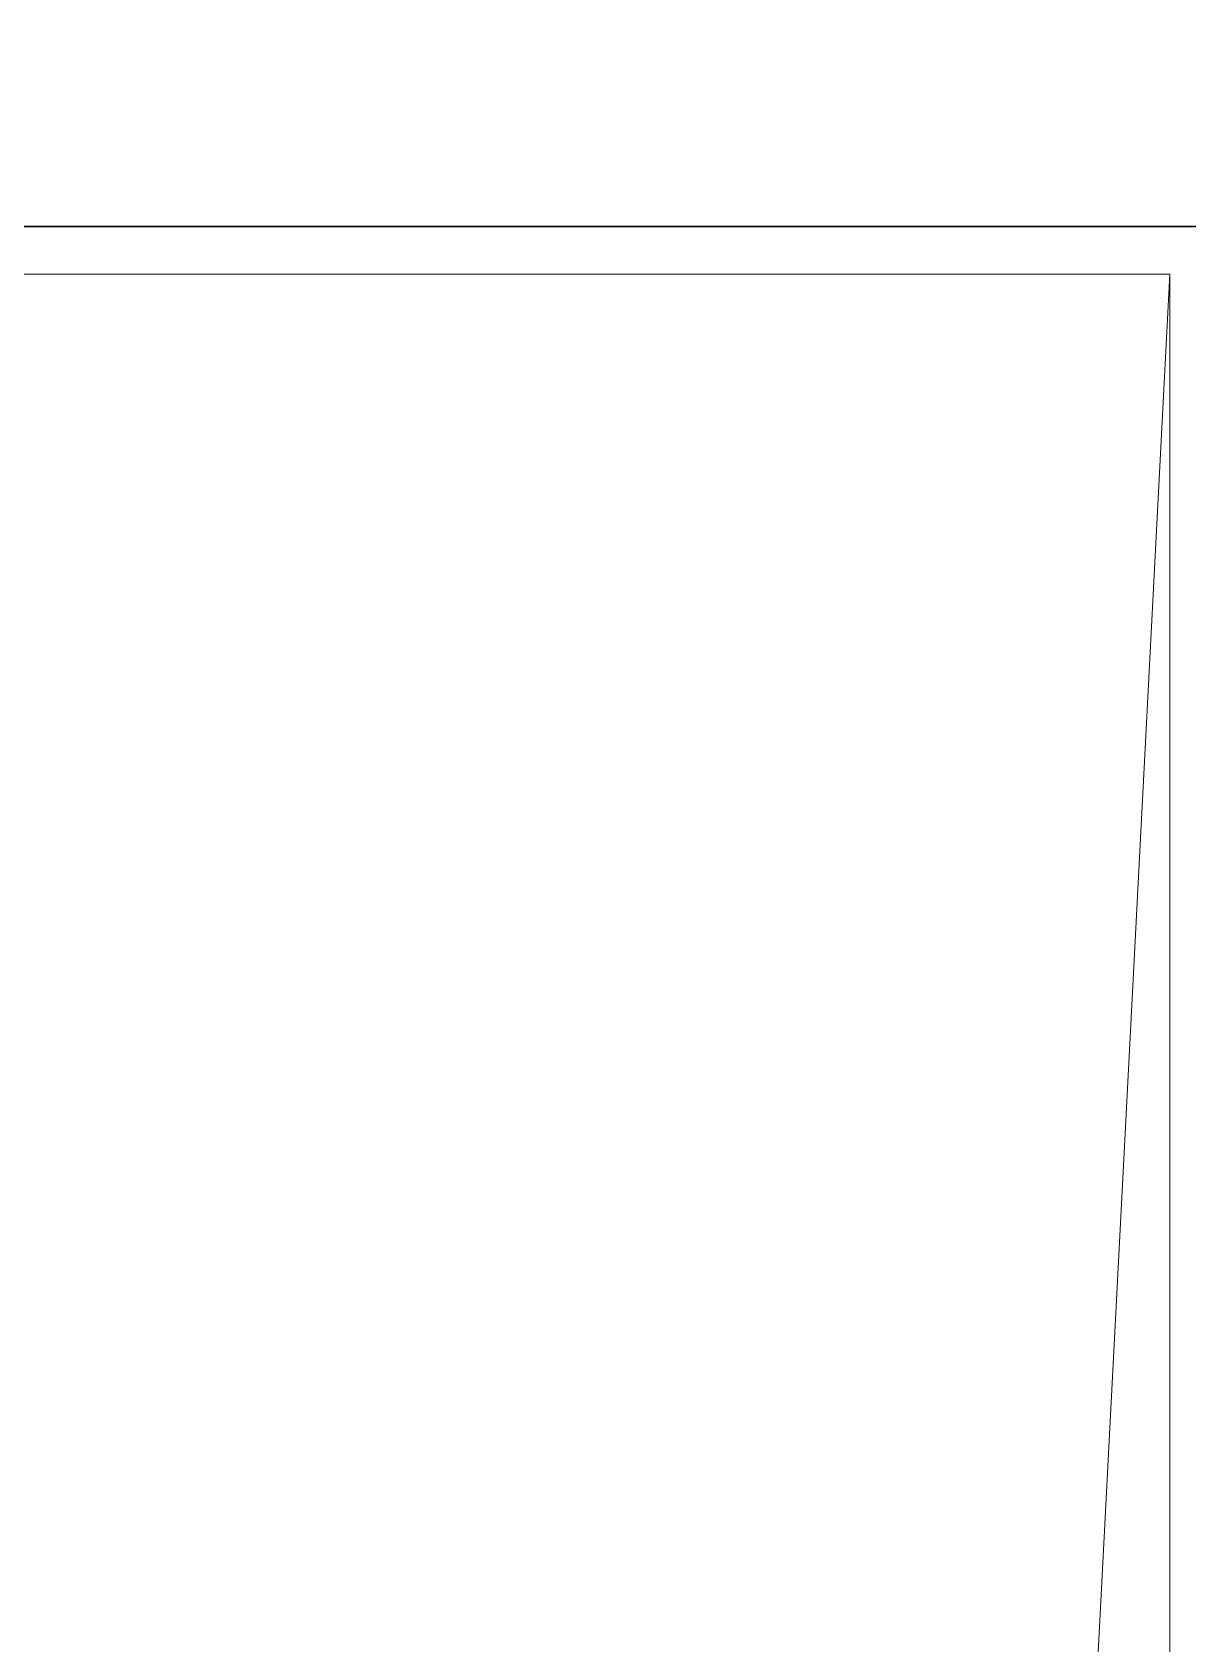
# Model space of a CAD drawing. Header units: millimetres. Extents: x -10474 to 67905, y -3824 to 44223.
# Drawn here: x 49591.1 to 49849.9, y 23057.7 to 23418.6 of the extents above; entities that cross this region are included whole.
import ezdxf

# ---------------------------------------------------------------- set-up
doc = ezdxf.new("R2010")
doc.units = ezdxf.units.MM
for name, color, linetype, lineweight in [('Обобщенные модели', 7, 'Continuous', 18), ('Стены внутренние', 7, 'Continuous', 18), ('Стены несущие', 7, 'Continuous', 30)]:
    doc.layers.add(name, color=color, linetype=linetype, lineweight=lineweight)

# ---------------------------------------------------------------- blocks, each defined once
blk = doc.blocks.new('GM_Отверстие прямоугольное _в плите_ - Отверстие-6220774-План потолков 2-го этажа')
at = {"layer": 'Обобщенные модели'}
for p, q in [((-400, -1350), (-400, 1231.27)), ((-400, -1350), (-266.67, 1216.67)), ((400, -1350), (-400, -1350))]:
    blk.add_line(p, q, dxfattribs=at)

msp = doc.modelspace()

# ---------------------------------------------------------------- hatches: boundary and pattern name
at = {"layer": 'Стены внутренние', "lineweight": 9}
h = msp.add_hatch(dxfattribs=at)
h.set_pattern_fill('FP_1', color=256, style=0, pattern_type=2)
h.set_pattern_definition([(45, (0, 0), (-381.661, 381.661), []), (45, (134.94, 0), (0, 763.322), []), (45, (-134.94, 0), (0, 763.322), [])])
h.paths.add_polyline_path([(48991.256, 23375.09), (49987.871, 23375.09), (49987.871, 23475.09), (48995.442, 23475.09), (48993.184, 23421.151), (48991.256, 23421.006), (48991.256, 23389.454)])

# ---------------------------------------------------------------- linework, layer by layer
at = {"layer": 'Стены несущие'}
msp.add_line((49875.871, 23375.09), (48991.256, 23375.09), dxfattribs=at)

# ---------------------------------------------------------------- block references
at = {"layer": 'Обобщенные модели', "rotation": 180}
msp.add_blockref('GM_Отверстие прямоугольное _в плите_ - Отверстие-6220774-План потолков 2-го этажа', (49445.871, 22014.424), dxfattribs=at)

doc.saveas('drawing.dxf')
